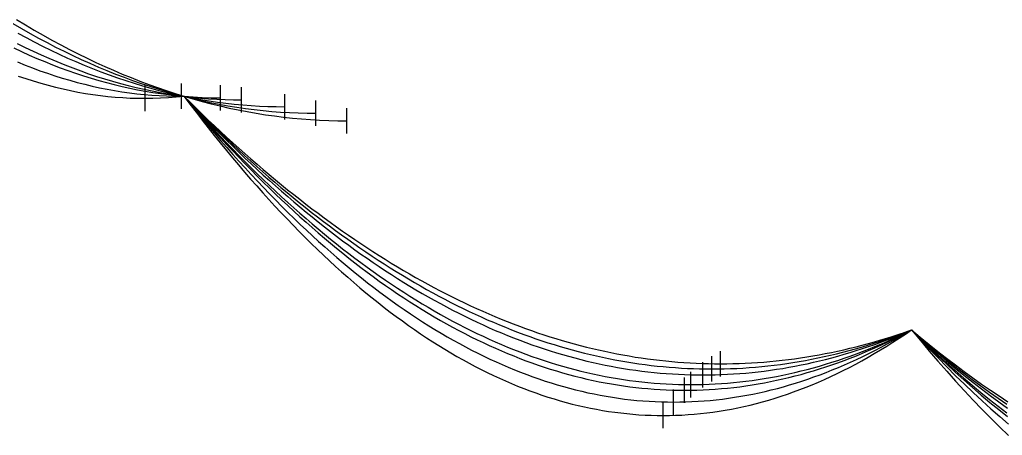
# Model space of a CAD drawing. Header units: metres. Extents: x -87 to 28195, y -4474 to 524.
# Drawn here: x 23273.3 to 23660.1, y -4404.6 to -4241 of the extents above; entities that cross this region are included whole.
import ezdxf

# ---------------------------------------------------------------- set-up
doc = ezdxf.new("R2010")
doc.units = ezdxf.units.M
for name, color, linetype in [('CATENARIES_-10_bare', 7, 'Continuous'), ('CATENARIES_-10_ICE', 7, 'Continuous'), ('CATENARIES_-19_bare', 7, 'Continuous'), ('CATENARIES_-19_HEAVY_ICE', 7, 'Continuous'), ('CATENARIES_0', 7, 'Continuous'), ('CATENARIES_0_ICE', 7, 'Continuous'), ('CATENARIES_50_theoretical', 7, 'Continuous')]:
    doc.layers.add(name, color=color, linetype=linetype)

msp = doc.modelspace()

# ---------------------------------------------------------------- linework, layer by layer
at = {"layer": 'CATENARIES_-10_bare'}
for p, q in [((23389.84, -4282.8), (23389.84, -4272.8)), ((23545.68, -4383.47), (23545.68, -4373.47))]:
    msp.add_line(p, q, dxfattribs=at)
for points in [[(23270.61, -4242.46, 0), (23273.98, -4244.43, 0), (23277.34, -4246.34, 0), (23280.71, -4248.2, 0), (23284.07, -4249.99, 0), (23287.44, -4251.73, 0), (23290.8, -4253.42, 0), (23294.17, -4255.05, 0), (23297.54, -4256.62, 0), (23300.9, -4258.14, 0), (23304.27, -4259.6, 0), (23307.63, -4261, 0), (23311, -4262.35, 0), (23314.36, -4263.64, 0), (23317.73, -4264.88, 0), (23321.09, -4266.05, 0), (23324.46, -4267.18, 0), (23327.82, -4268.24, 0), (23331.19, -4269.25, 0), (23334.55, -4270.2, 0), (23337.92, -4271.1, 0), (23341.38, -4271.96, 0), (23344.84, -4272.77, 0), (23348.3, -4273.51, 0), (23351.76, -4274.2, 0), (23355.23, -4274.82, 0), (23358.69, -4275.39, 0), (23362.15, -4275.89, 0), (23365.61, -4276.34, 0), (23369.07, -4276.73, 0), (23372.53, -4277.05, 0), (23375.99, -4277.32, 0), (23379.45, -4277.53, 0), (23382.91, -4277.68, 0), (23386.37, -4277.77, 0), (23389.84, -4277.8, 0)], [(23337.92, -4271.1, 0), (23340.31, -4273.56, 0), (23342.7, -4275.98, 0), (23345.08, -4278.38, 0), (23347.47, -4280.75, 0), (23349.86, -4283.1, 0), (23352.25, -4285.41, 0), (23354.64, -4287.7, 0), (23357.02, -4289.95, 0), (23359.41, -4292.18, 0), (23361.8, -4294.38, 0), (23364.19, -4296.55, 0), (23366.58, -4298.7, 0), (23368.96, -4300.81, 0), (23371.35, -4302.9, 0), (23373.74, -4304.95, 0), (23376.13, -4306.98, 0), (23378.52, -4308.98, 0), (23380.91, -4310.96, 0), (23383.29, -4312.9, 0), (23385.68, -4314.81, 0), (23388.07, -4316.7, 0), (23390.46, -4318.56, 0), (23392.85, -4320.39, 0), (23395.23, -4322.19, 0), (23397.62, -4323.97, 0), (23400.01, -4325.71, 0), (23402.4, -4327.43, 0), (23404.79, -4329.11, 0), (23407.17, -4330.77, 0), (23409.56, -4332.41, 0), (23411.95, -4334.01, 0), (23414.34, -4335.58, 0), (23416.73, -4337.13, 0), (23419.11, -4338.65, 0), (23421.5, -4340.14, 0), (23423.89, -4341.6, 0), (23426.28, -4343.03, 0), (23428.67, -4344.43, 0), (23431.05, -4345.81, 0), (23433.44, -4347.15, 0), (23435.83, -4348.47, 0), (23438.22, -4349.76, 0), (23440.61, -4351.03, 0), (23442.99, -4352.26, 0), (23445.38, -4353.46, 0), (23447.77, -4354.64, 0), (23450.16, -4355.79, 0), (23452.55, -4356.91, 0), (23454.93, -4358, 0), (23457.32, -4359.07, 0), (23459.71, -4360.1, 0), (23462.1, -4361.11, 0), (23464.49, -4362.08, 0), (23466.88, -4363.03, 0), (23469.26, -4363.96, 0), (23471.65, -4364.85, 0), (23474.04, -4365.71, 0), (23476.43, -4366.55, 0), (23478.82, -4367.36, 0), (23481.2, -4368.14, 0), (23483.59, -4368.89, 0), (23485.98, -4369.61, 0), (23488.37, -4370.31, 0), (23490.76, -4370.97, 0), (23493.14, -4371.61, 0), (23495.53, -4372.22, 0), (23497.92, -4372.8, 0), (23500.31, -4373.35, 0), (23502.7, -4373.88, 0), (23505.08, -4374.38, 0), (23507.47, -4374.84, 0), (23509.86, -4375.28, 0), (23512.25, -4375.69, 0), (23514.64, -4376.08, 0), (23517.02, -4376.43, 0), (23519.41, -4376.76, 0), (23521.8, -4377.05, 0), (23524.19, -4377.32, 0), (23526.58, -4377.56, 0), (23528.96, -4377.78, 0), (23531.35, -4377.96, 0), (23533.74, -4378.12, 0), (23536.13, -4378.24, 0), (23538.52, -4378.34, 0), (23540.9, -4378.41, 0), (23543.29, -4378.46, 0), (23545.68, -4378.47, 0), (23548.14, -4378.46, 0), (23550.6, -4378.41, 0), (23553.05, -4378.34, 0), (23555.51, -4378.23, 0), (23557.97, -4378.1, 0), (23560.43, -4377.93, 0), (23562.88, -4377.74, 0), (23565.34, -4377.51, 0), (23567.8, -4377.26, 0), (23570.26, -4376.97, 0), (23572.71, -4376.66, 0), (23575.17, -4376.31, 0), (23577.63, -4375.93, 0), (23580.09, -4375.53, 0), (23582.54, -4375.09, 0), (23585, -4374.63, 0), (23587.46, -4374.13, 0), (23589.92, -4373.61, 0), (23592.37, -4373.05, 0), (23594.83, -4372.47, 0), (23597.29, -4371.85, 0), (23599.75, -4371.21, 0), (23602.2, -4370.53, 0), (23604.66, -4369.83, 0), (23607.12, -4369.09, 0), (23609.58, -4368.32, 0), (23612.03, -4367.53, 0), (23614.49, -4366.7, 0), (23616.95, -4365.85, 0), (23619.41, -4364.96, 0), (23621.86, -4364.05, 0), (23624.32, -4363.1, 0)], [(23624.32, -4363.1, 0), (23627.73, -4366.07, 0), (23631.13, -4368.98, 0), (23634.54, -4371.82, 0), (23637.95, -4374.61, 0), (23641.35, -4377.33, 0), (23644.76, -4379.98, 0), (23648.17, -4382.58, 0), (23651.57, -4385.11, 0), (23654.98, -4387.58, 0), (23658.38, -4389.99, 0), (23661.79, -4392.33, 0)]]:
    msp.add_polyline3d(points, dxfattribs=at)
at = {"layer": 'CATENARIES_-10_ICE'}
for p, q in [((23360.64, -4277.57), (23360.64, -4267.57)), ((23537.38, -4389.65), (23537.38, -4379.65))]:
    msp.add_line(p, q, dxfattribs=at)
for points in [[(23272.29, -4250.31, 0), (23275.42, -4251.86, 0), (23278.54, -4253.35, 0), (23281.67, -4254.79, 0), (23284.79, -4256.17, 0), (23287.92, -4257.49, 0), (23291.04, -4258.76, 0), (23294.17, -4259.97, 0), (23297.29, -4261.13, 0), (23300.42, -4262.23, 0), (23303.54, -4263.28, 0), (23306.67, -4264.27, 0), (23309.79, -4265.2, 0), (23312.92, -4266.08, 0), (23316.04, -4266.9, 0), (23319.17, -4267.67, 0), (23322.29, -4268.38, 0), (23325.42, -4269.03, 0), (23328.54, -4269.63, 0), (23331.67, -4270.18, 0), (23334.79, -4270.67, 0), (23337.92, -4271.1, 0), (23341.17, -4271.49, 0), (23344.41, -4271.82, 0), (23347.66, -4272.09, 0), (23350.9, -4272.3, 0), (23354.15, -4272.45, 0), (23357.39, -4272.54, 0), (23360.64, -4272.57, 0)], [(23337.92, -4271.1, 0), (23340.32, -4273.82, 0), (23342.73, -4276.51, 0), (23345.13, -4279.17, 0), (23347.53, -4281.79, 0), (23349.94, -4284.38, 0), (23352.34, -4286.94, 0), (23354.74, -4289.46, 0), (23357.15, -4291.95, 0), (23359.55, -4294.41, 0), (23361.95, -4296.84, 0), (23364.35, -4299.23, 0), (23366.76, -4301.59, 0), (23369.16, -4303.91, 0), (23371.56, -4306.2, 0), (23373.97, -4308.46, 0), (23376.37, -4310.69, 0), (23378.77, -4312.88, 0), (23381.18, -4315.04, 0), (23383.58, -4317.17, 0), (23385.98, -4319.26, 0), (23388.39, -4321.32, 0), (23390.79, -4323.35, 0), (23393.19, -4325.34, 0), (23395.6, -4327.31, 0), (23398, -4329.23, 0), (23400.4, -4331.13, 0), (23402.81, -4332.99, 0), (23405.21, -4334.82, 0), (23407.61, -4336.62, 0), (23410.01, -4338.38, 0), (23412.42, -4340.11, 0), (23414.82, -4341.81, 0), (23417.22, -4343.47, 0), (23419.63, -4345.11, 0), (23422.03, -4346.7, 0), (23424.43, -4348.27, 0), (23426.84, -4349.8, 0), (23429.24, -4351.3, 0), (23431.64, -4352.77, 0), (23434.05, -4354.2, 0), (23436.45, -4355.6, 0), (23438.85, -4356.97, 0), (23441.26, -4358.3, 0), (23443.66, -4359.6, 0), (23446.06, -4360.87, 0), (23448.47, -4362.11, 0), (23450.87, -4363.31, 0), (23453.27, -4364.48, 0), (23455.67, -4365.62, 0), (23458.08, -4366.72, 0), (23460.48, -4367.79, 0), (23462.88, -4368.83, 0), (23465.29, -4369.83, 0), (23467.69, -4370.8, 0), (23470.09, -4371.74, 0), (23472.5, -4372.65, 0), (23474.9, -4373.52, 0), (23477.3, -4374.36, 0), (23479.71, -4375.17, 0), (23482.11, -4375.94, 0), (23484.51, -4376.68, 0), (23486.92, -4377.39, 0), (23489.32, -4378.07, 0), (23491.72, -4378.71, 0), (23494.12, -4379.32, 0), (23496.53, -4379.9, 0), (23498.93, -4380.44, 0), (23501.33, -4380.95, 0), (23503.74, -4381.43, 0), (23506.14, -4381.87, 0), (23508.54, -4382.28, 0), (23510.95, -4382.66, 0), (23513.35, -4383.01, 0), (23515.75, -4383.32, 0), (23518.16, -4383.6, 0), (23520.56, -4383.85, 0), (23522.96, -4384.06, 0), (23525.37, -4384.24, 0), (23527.77, -4384.39, 0), (23530.17, -4384.51, 0), (23532.58, -4384.59, 0), (23534.98, -4384.64, 0), (23537.38, -4384.65, 0), (23539.8, -4384.64, 0), (23542.21, -4384.59, 0), (23544.63, -4384.5, 0), (23547.04, -4384.39, 0), (23549.46, -4384.24, 0), (23551.87, -4384.06, 0), (23554.29, -4383.84, 0), (23556.7, -4383.59, 0), (23559.12, -4383.31, 0), (23561.53, -4382.99, 0), (23563.95, -4382.64, 0), (23566.36, -4382.26, 0), (23568.78, -4381.84, 0), (23571.19, -4381.39, 0), (23573.61, -4380.91, 0), (23576.02, -4380.4, 0), (23578.44, -4379.85, 0), (23580.85, -4379.27, 0), (23583.27, -4378.65, 0), (23585.68, -4378, 0), (23588.1, -4377.32, 0), (23590.51, -4376.61, 0), (23592.93, -4375.86, 0), (23595.34, -4375.08, 0), (23597.76, -4374.26, 0), (23600.17, -4373.41, 0), (23602.59, -4372.53, 0), (23605, -4371.62, 0), (23607.42, -4370.67, 0), (23609.83, -4369.69, 0), (23612.25, -4368.67, 0), (23614.66, -4367.62, 0), (23617.08, -4366.54, 0), (23619.49, -4365.43, 0), (23621.91, -4364.28, 0), (23624.32, -4363.1, 0)], [(23624.32, -4363.1, 0), (23627.73, -4366.41, 0), (23631.13, -4369.66, 0), (23634.54, -4372.83, 0), (23637.95, -4375.94, 0), (23641.35, -4378.98, 0), (23644.76, -4381.95, 0), (23648.17, -4384.85, 0), (23651.58, -4387.68, 0), (23654.98, -4390.44, 0), (23658.39, -4393.14, 0), (23661.8, -4395.77, 0)]]:
    msp.add_polyline3d(points, dxfattribs=at)
at = {"layer": 'CATENARIES_-19_bare'}
for p, q in [((23402.02, -4285.79), (23402.02, -4275.79)), ((23549.14, -4381.43), (23549.14, -4371.43))]:
    msp.add_line(p, q, dxfattribs=at)
for points in [[(23272.08, -4240.95, 0), (23275.54, -4243.05, 0), (23279.01, -4245.09, 0), (23282.47, -4247.07, 0), (23285.94, -4249, 0), (23289.41, -4250.87, 0), (23292.87, -4252.68, 0), (23296.34, -4254.44, 0), (23299.8, -4256.14, 0), (23303.27, -4257.78, 0), (23306.73, -4259.37, 0), (23310.2, -4260.9, 0), (23313.66, -4262.37, 0), (23317.13, -4263.79, 0), (23320.59, -4265.15, 0), (23324.06, -4266.45, 0), (23327.52, -4267.7, 0), (23330.99, -4268.89, 0), (23334.45, -4270.02, 0), (23337.92, -4271.1, 0), (23341.48, -4272.15, 0), (23345.04, -4273.13, 0), (23348.6, -4274.06, 0), (23352.16, -4274.93, 0), (23355.73, -4275.74, 0), (23359.29, -4276.49, 0), (23362.85, -4277.17, 0), (23366.41, -4277.8, 0), (23369.97, -4278.37, 0), (23373.53, -4278.88, 0), (23377.09, -4279.33, 0), (23380.65, -4279.72, 0), (23384.21, -4280.05, 0), (23387.78, -4280.31, 0), (23391.34, -4280.52, 0), (23394.9, -4280.67, 0), (23398.46, -4280.76, 0), (23402.02, -4280.79, 0)], [(23337.92, -4271.1, 0), (23340.32, -4273.48, 0), (23342.72, -4275.84, 0), (23345.12, -4278.16, 0), (23347.52, -4280.47, 0), (23349.92, -4282.74, 0), (23352.32, -4284.98, 0), (23354.72, -4287.2, 0), (23357.12, -4289.39, 0), (23359.52, -4291.56, 0), (23361.92, -4293.69, 0), (23364.32, -4295.8, 0), (23366.72, -4297.88, 0), (23369.12, -4299.94, 0), (23371.52, -4301.97, 0), (23373.92, -4303.97, 0), (23376.32, -4305.94, 0), (23378.72, -4307.89, 0), (23381.13, -4309.8, 0), (23383.53, -4311.69, 0), (23385.93, -4313.56, 0), (23388.33, -4315.4, 0), (23390.73, -4317.2, 0), (23393.13, -4318.99, 0), (23395.53, -4320.74, 0), (23397.93, -4322.47, 0), (23400.33, -4324.17, 0), (23402.73, -4325.84, 0), (23405.13, -4327.49, 0), (23407.53, -4329.11, 0), (23409.93, -4330.7, 0), (23412.33, -4332.26, 0), (23414.73, -4333.8, 0), (23417.13, -4335.31, 0), (23419.53, -4336.79, 0), (23421.93, -4338.25, 0), (23424.33, -4339.67, 0), (23426.73, -4341.07, 0), (23429.13, -4342.45, 0), (23431.53, -4343.79, 0), (23433.93, -4345.11, 0), (23436.33, -4346.4, 0), (23438.73, -4347.67, 0), (23441.13, -4348.91, 0), (23443.53, -4350.12, 0), (23445.93, -4351.3, 0), (23448.33, -4352.45, 0), (23450.73, -4353.58, 0), (23453.13, -4354.68, 0), (23455.53, -4355.76, 0), (23457.93, -4356.8, 0), (23460.33, -4357.82, 0), (23462.73, -4358.82, 0), (23465.13, -4359.78, 0), (23467.54, -4360.72, 0), (23469.94, -4361.63, 0), (23472.34, -4362.51, 0), (23474.74, -4363.37, 0), (23477.14, -4364.2, 0), (23479.54, -4365, 0), (23481.94, -4365.78, 0), (23484.34, -4366.52, 0), (23486.74, -4367.24, 0), (23489.14, -4367.94, 0), (23491.54, -4368.6, 0), (23493.94, -4369.24, 0), (23496.34, -4369.85, 0), (23498.74, -4370.44, 0), (23501.14, -4371, 0), (23503.54, -4371.53, 0), (23505.94, -4372.03, 0), (23508.34, -4372.5, 0), (23510.74, -4372.95, 0), (23513.14, -4373.37, 0), (23515.54, -4373.77, 0), (23517.94, -4374.14, 0), (23520.34, -4374.48, 0), (23522.74, -4374.79, 0), (23525.14, -4375.07, 0), (23527.54, -4375.33, 0), (23529.94, -4375.56, 0), (23532.34, -4375.77, 0), (23534.74, -4375.94, 0), (23537.14, -4376.09, 0), (23539.54, -4376.22, 0), (23541.94, -4376.31, 0), (23544.34, -4376.38, 0), (23546.74, -4376.42, 0), (23549.14, -4376.43, 0), (23551.57, -4376.42, 0), (23553.99, -4376.38, 0), (23556.42, -4376.31, 0), (23558.84, -4376.21, 0), (23561.27, -4376.09, 0), (23563.69, -4375.93, 0), (23566.12, -4375.75, 0), (23568.54, -4375.54, 0), (23570.97, -4375.31, 0), (23573.39, -4375.05, 0), (23575.82, -4374.75, 0), (23578.24, -4374.43, 0), (23580.67, -4374.09, 0), (23583.09, -4373.71, 0), (23585.52, -4373.31, 0), (23587.94, -4372.88, 0), (23590.37, -4372.42, 0), (23592.79, -4371.94, 0), (23595.22, -4371.42, 0), (23597.64, -4370.88, 0), (23600.07, -4370.31, 0), (23602.49, -4369.72, 0), (23604.92, -4369.09, 0), (23607.34, -4368.44, 0), (23609.77, -4367.76, 0), (23612.19, -4367.05, 0), (23614.62, -4366.32, 0), (23617.04, -4365.56, 0), (23619.47, -4364.76, 0), (23621.89, -4363.95, 0), (23624.32, -4363.1, 0)], [(23624.32, -4363.1, 0), (23627.77, -4365.98, 0), (23631.22, -4368.8, 0), (23634.67, -4371.56, 0), (23638.12, -4374.25, 0), (23641.56, -4376.88, 0), (23645.01, -4379.45, 0), (23648.46, -4381.96, 0), (23651.91, -4384.41, 0), (23655.36, -4386.79, 0), (23658.81, -4389.11, 0), (23662.26, -4391.37, 0)]]:
    msp.add_polyline3d(points, dxfattribs=at)
at = {"layer": 'CATENARIES_-19_HEAVY_ICE'}
for p, q in [((23336.99, -4276.1), (23336.99, -4266.1)), ((23530.66, -4396.5), (23530.66, -4386.5))]:
    msp.add_line(p, q, dxfattribs=at)
for points in [[(23272.46, -4257.62, 0), (23275.39, -4258.82, 0), (23278.32, -4259.96, 0), (23281.26, -4261.05, 0), (23284.19, -4262.08, 0), (23287.13, -4263.05, 0), (23290.06, -4263.97, 0), (23292.99, -4264.84, 0), (23295.93, -4265.64, 0), (23298.86, -4266.4, 0), (23301.79, -4267.09, 0), (23304.73, -4267.73, 0), (23307.66, -4268.32, 0), (23310.59, -4268.85, 0), (23313.53, -4269.32, 0), (23316.46, -4269.74, 0), (23319.39, -4270.1, 0), (23322.33, -4270.41, 0), (23325.26, -4270.66, 0), (23328.19, -4270.85, 0), (23331.13, -4270.99, 0), (23334.06, -4271.07, 0), (23336.99, -4271.1, 0), (23337.92, -4271.1, 0)], [(23337.92, -4271.1, 0), (23340.33, -4274.1, 0), (23342.74, -4277.05, 0), (23345.15, -4279.97, 0), (23347.56, -4282.85, 0), (23349.97, -4285.7, 0), (23352.38, -4288.5, 0), (23354.78, -4291.27, 0), (23357.19, -4294, 0), (23359.6, -4296.69, 0), (23362.01, -4299.35, 0), (23364.42, -4301.96, 0), (23366.83, -4304.54, 0), (23369.24, -4307.08, 0), (23371.65, -4309.59, 0), (23374.06, -4312.05, 0), (23376.47, -4314.48, 0), (23378.88, -4316.87, 0), (23381.29, -4319.22, 0), (23383.7, -4321.54, 0), (23386.11, -4323.81, 0), (23388.51, -4326.05, 0), (23390.92, -4328.26, 0), (23393.33, -4330.42, 0), (23395.74, -4332.54, 0), (23398.15, -4334.63, 0), (23400.56, -4336.68, 0), (23402.97, -4338.7, 0), (23405.38, -4340.67, 0), (23407.79, -4342.61, 0), (23410.2, -4344.51, 0), (23412.61, -4346.37, 0), (23415.02, -4348.19, 0), (23417.43, -4349.98, 0), (23419.83, -4351.73, 0), (23422.24, -4353.44, 0), (23424.65, -4355.11, 0), (23427.06, -4356.75, 0), (23429.47, -4358.35, 0), (23431.88, -4359.91, 0), (23434.29, -4361.43, 0), (23436.7, -4362.92, 0), (23439.11, -4364.36, 0), (23441.52, -4365.77, 0), (23443.93, -4367.15, 0), (23446.34, -4368.48, 0), (23448.75, -4369.78, 0), (23451.15, -4371.04, 0), (23453.56, -4372.26, 0), (23455.97, -4373.44, 0), (23458.38, -4374.59, 0), (23460.79, -4375.7, 0), (23463.2, -4376.77, 0), (23465.61, -4377.8, 0), (23468.02, -4378.8, 0), (23470.43, -4379.76, 0), (23472.84, -4380.68, 0), (23475.25, -4381.56, 0), (23477.66, -4382.41, 0), (23480.07, -4383.22, 0), (23482.48, -4383.99, 0), (23484.88, -4384.72, 0), (23487.29, -4385.42, 0), (23489.7, -4386.07, 0), (23492.11, -4386.69, 0), (23494.52, -4387.28, 0), (23496.93, -4387.82, 0), (23499.34, -4388.33, 0), (23501.75, -4388.8, 0), (23504.16, -4389.23, 0), (23506.57, -4389.62, 0), (23508.98, -4389.98, 0), (23511.39, -4390.3, 0), (23513.8, -4390.58, 0), (23516.2, -4390.83, 0), (23518.61, -4391.03, 0), (23521.02, -4391.2, 0), (23523.43, -4391.33, 0), (23525.84, -4391.43, 0), (23528.25, -4391.48, 0), (23530.66, -4391.5, 0), (23533.06, -4391.48, 0), (23535.46, -4391.43, 0), (23537.86, -4391.34, 0), (23540.27, -4391.2, 0), (23542.67, -4391.04, 0), (23545.07, -4390.83, 0), (23547.47, -4390.59, 0), (23549.87, -4390.31, 0), (23552.27, -4389.99, 0), (23554.68, -4389.64, 0), (23557.08, -4389.24, 0), (23559.48, -4388.81, 0), (23561.88, -4388.35, 0), (23564.28, -4387.84, 0), (23566.68, -4387.3, 0), (23569.08, -4386.72, 0), (23571.49, -4386.11, 0), (23573.89, -4385.45, 0), (23576.29, -4384.76, 0), (23578.69, -4384.04, 0), (23581.09, -4383.27, 0), (23583.49, -4382.47, 0), (23585.9, -4381.63, 0), (23588.3, -4380.75, 0), (23590.7, -4379.83, 0), (23593.1, -4378.88, 0), (23595.5, -4377.89, 0), (23597.9, -4376.86, 0), (23600.3, -4375.8, 0), (23602.71, -4374.7, 0), (23605.11, -4373.56, 0), (23607.51, -4372.38, 0), (23609.91, -4371.17, 0), (23612.31, -4369.92, 0), (23614.71, -4368.63, 0), (23617.12, -4367.3, 0), (23619.52, -4365.94, 0), (23621.92, -4364.54, 0), (23624.32, -4363.1, 0)], [(23624.32, -4363.1, 0), (23627.79, -4366.86, 0), (23631.26, -4370.54, 0), (23634.74, -4374.15, 0), (23638.21, -4377.68, 0), (23641.68, -4381.13, 0), (23645.15, -4384.5, 0), (23648.62, -4387.79, 0), (23652.1, -4391.01, 0), (23655.57, -4394.15, 0), (23659.04, -4397.21, 0), (23662.51, -4400.2, 0)]]:
    msp.add_polyline3d(points, dxfattribs=at)
at = {"layer": 'CATENARIES_0'}
for p, q in [((23377.58, -4280.23), (23377.58, -4270.23)), ((23542.2, -4385.82), (23542.2, -4375.82))]:
    msp.add_line(p, q, dxfattribs=at)
for points in [[(23272.5, -4246.22, 0), (23275.77, -4248, 0), (23279.04, -4249.72, 0), (23282.31, -4251.39, 0), (23285.58, -4253, 0), (23288.85, -4254.55, 0), (23292.13, -4256.05, 0), (23295.4, -4257.49, 0), (23298.67, -4258.87, 0), (23301.94, -4260.2, 0), (23305.21, -4261.47, 0), (23308.48, -4262.69, 0), (23311.75, -4263.85, 0), (23315.02, -4264.95, 0), (23318.29, -4266, 0), (23321.56, -4266.99, 0), (23324.84, -4267.92, 0), (23328.11, -4268.8, 0), (23331.38, -4269.62, 0), (23334.65, -4270.39, 0), (23337.92, -4271.1, 0), (23341.22, -4271.76, 0), (23344.53, -4272.36, 0), (23347.83, -4272.91, 0), (23351.14, -4273.4, 0), (23354.44, -4273.83, 0), (23357.75, -4274.2, 0), (23361.05, -4274.51, 0), (23364.36, -4274.77, 0), (23367.66, -4274.97, 0), (23370.97, -4275.12, 0), (23374.27, -4275.2, 0), (23377.58, -4275.23, 0)], [(23337.92, -4271.1, 0), (23340.32, -4273.67, 0), (23342.73, -4276.21, 0), (23345.13, -4278.71, 0), (23347.53, -4281.19, 0), (23349.94, -4283.64, 0), (23352.34, -4286.06, 0), (23354.74, -4288.44, 0), (23357.15, -4290.8, 0), (23359.55, -4293.12, 0), (23361.95, -4295.42, 0), (23364.36, -4297.68, 0), (23366.76, -4299.91, 0), (23369.16, -4302.12, 0), (23371.57, -4304.29, 0), (23373.97, -4306.43, 0), (23376.37, -4308.54, 0), (23378.78, -4310.62, 0), (23381.18, -4312.67, 0), (23383.58, -4314.69, 0), (23385.99, -4316.68, 0), (23388.39, -4318.64, 0), (23390.79, -4320.57, 0), (23393.19, -4322.47, 0), (23395.6, -4324.34, 0), (23398, -4326.18, 0), (23400.4, -4327.98, 0), (23402.81, -4329.76, 0), (23405.21, -4331.51, 0), (23407.61, -4333.22, 0), (23410.02, -4334.91, 0), (23412.42, -4336.56, 0), (23414.82, -4338.19, 0), (23417.23, -4339.78, 0), (23419.63, -4341.34, 0), (23422.03, -4342.88, 0), (23424.44, -4344.38, 0), (23426.84, -4345.85, 0), (23429.24, -4347.3, 0), (23431.65, -4348.71, 0), (23434.05, -4350.09, 0), (23436.45, -4351.44, 0), (23438.86, -4352.76, 0), (23441.26, -4354.05, 0), (23443.66, -4355.31, 0), (23446.07, -4356.54, 0), (23448.47, -4357.74, 0), (23450.87, -4358.91, 0), (23453.28, -4360.05, 0), (23455.68, -4361.15, 0), (23458.08, -4362.23, 0), (23460.49, -4363.28, 0), (23462.89, -4364.29, 0), (23465.29, -4365.28, 0), (23467.7, -4366.24, 0), (23470.1, -4367.16, 0), (23472.5, -4368.06, 0), (23474.91, -4368.92, 0), (23477.31, -4369.76, 0), (23479.71, -4370.56, 0), (23482.12, -4371.34, 0), (23484.52, -4372.08, 0), (23486.92, -4372.79, 0), (23489.32, -4373.48, 0), (23491.73, -4374.13, 0), (23494.13, -4374.75, 0), (23496.53, -4375.34, 0), (23498.94, -4375.9, 0), (23501.34, -4376.43, 0), (23503.74, -4376.93, 0), (23506.15, -4377.4, 0), (23508.55, -4377.84, 0), (23510.95, -4378.25, 0), (23513.36, -4378.63, 0), (23515.76, -4378.98, 0), (23518.16, -4379.3, 0), (23520.57, -4379.59, 0), (23522.97, -4379.85, 0), (23525.37, -4380.08, 0), (23527.78, -4380.27, 0), (23530.18, -4380.44, 0), (23532.58, -4380.58, 0), (23534.99, -4380.68, 0), (23537.39, -4380.76, 0), (23539.79, -4380.8, 0), (23542.2, -4380.82, 0), (23544.61, -4380.8, 0), (23547.03, -4380.76, 0), (23549.44, -4380.68, 0), (23551.86, -4380.57, 0), (23554.27, -4380.44, 0), (23556.69, -4380.27, 0), (23559.1, -4380.07, 0), (23561.52, -4379.84, 0), (23563.94, -4379.58, 0), (23566.35, -4379.29, 0), (23568.77, -4378.96, 0), (23571.18, -4378.61, 0), (23573.6, -4378.23, 0), (23576.01, -4377.81, 0), (23578.43, -4377.37, 0), (23580.84, -4376.9, 0), (23583.26, -4376.39, 0), (23585.67, -4375.85, 0), (23588.09, -4375.29, 0), (23590.5, -4374.69, 0), (23592.92, -4374.06, 0), (23595.34, -4373.4, 0), (23597.75, -4372.71, 0), (23600.17, -4371.99, 0), (23602.58, -4371.24, 0), (23605, -4370.46, 0), (23607.41, -4369.65, 0), (23609.83, -4368.8, 0), (23612.24, -4367.93, 0), (23614.66, -4367.02, 0), (23617.07, -4366.09, 0), (23619.49, -4365.12, 0), (23621.9, -4364.13, 0), (23624.32, -4363.1, 0)], [(23624.32, -4363.1, 0), (23627.76, -4366.24, 0), (23631.19, -4369.3, 0), (23634.63, -4372.31, 0), (23638.07, -4375.24, 0), (23641.5, -4378.11, 0), (23644.94, -4380.92, 0), (23648.38, -4383.66, 0), (23651.81, -4386.33, 0), (23655.25, -4388.94, 0), (23658.69, -4391.48, 0), (23662.12, -4393.95, 0)]]:
    msp.add_polyline3d(points, dxfattribs=at)
at = {"layer": 'CATENARIES_0_ICE'}
for p, q in [((23352.27, -4276.71), (23352.27, -4266.71)), ((23535, -4391.85), (23535, -4381.85))]:
    msp.add_line(p, q, dxfattribs=at)
for points in [[(23270.96, -4252.03, 0), (23274.01, -4253.48, 0), (23277.05, -4254.87, 0), (23280.09, -4256.2, 0), (23283.14, -4257.48, 0), (23286.18, -4258.71, 0), (23289.22, -4259.88, 0), (23292.27, -4260.99, 0), (23295.31, -4262.05, 0), (23298.35, -4263.06, 0), (23301.4, -4264.01, 0), (23304.44, -4264.9, 0), (23307.49, -4265.74, 0), (23310.53, -4266.53, 0), (23313.57, -4267.25, 0), (23316.62, -4267.93, 0), (23319.66, -4268.55, 0), (23322.7, -4269.11, 0), (23325.75, -4269.62, 0), (23328.79, -4270.07, 0), (23331.83, -4270.47, 0), (23334.88, -4270.81, 0), (23337.92, -4271.1, 0), (23341.51, -4271.37, 0), (23345.1, -4271.56, 0), (23348.69, -4271.67, 0), (23352.27, -4271.71, 0)], [(23337.92, -4271.1, 0), (23340.32, -4273.91, 0), (23342.73, -4276.68, 0), (23345.13, -4279.42, 0), (23347.53, -4282.13, 0), (23349.94, -4284.8, 0), (23352.34, -4287.44, 0), (23354.74, -4290.04, 0), (23357.15, -4292.6, 0), (23359.55, -4295.14, 0), (23361.95, -4297.63, 0), (23364.36, -4300.1, 0), (23366.76, -4302.53, 0), (23369.16, -4304.92, 0), (23371.57, -4307.28, 0), (23373.97, -4309.6, 0), (23376.38, -4311.89, 0), (23378.78, -4314.15, 0), (23381.18, -4316.37, 0), (23383.59, -4318.56, 0), (23385.99, -4320.71, 0), (23388.39, -4322.83, 0), (23390.8, -4324.91, 0), (23393.2, -4326.96, 0), (23395.6, -4328.97, 0), (23398.01, -4330.95, 0), (23400.41, -4332.9, 0), (23402.81, -4334.81, 0), (23405.22, -4336.69, 0), (23407.62, -4338.53, 0), (23410.02, -4340.33, 0), (23412.43, -4342.11, 0), (23414.83, -4343.85, 0), (23417.23, -4345.55, 0), (23419.64, -4347.22, 0), (23422.04, -4348.85, 0), (23424.44, -4350.45, 0), (23426.85, -4352.02, 0), (23429.25, -4353.55, 0), (23431.65, -4355.05, 0), (23434.06, -4356.51, 0), (23436.46, -4357.94, 0), (23438.87, -4359.33, 0), (23441.27, -4360.69, 0), (23443.67, -4362.02, 0), (23446.08, -4363.31, 0), (23448.48, -4364.56, 0), (23450.88, -4365.78, 0), (23453.29, -4366.97, 0), (23455.69, -4368.12, 0), (23458.09, -4369.24, 0), (23460.5, -4370.32, 0), (23462.9, -4371.37, 0), (23465.3, -4372.39, 0), (23467.71, -4373.37, 0), (23470.11, -4374.31, 0), (23472.51, -4375.23, 0), (23474.92, -4376.1, 0), (23477.32, -4376.95, 0), (23479.72, -4377.75, 0), (23482.13, -4378.53, 0), (23484.53, -4379.27, 0), (23486.93, -4379.97, 0), (23489.34, -4380.64, 0), (23491.74, -4381.28, 0), (23494.14, -4381.88, 0), (23496.55, -4382.45, 0), (23498.95, -4382.98, 0), (23501.36, -4383.48, 0), (23503.76, -4383.95, 0), (23506.16, -4384.38, 0), (23508.57, -4384.77, 0), (23510.97, -4385.13, 0), (23513.37, -4385.46, 0), (23515.78, -4385.75, 0), (23518.18, -4386.01, 0), (23520.58, -4386.23, 0), (23522.99, -4386.42, 0), (23525.39, -4386.58, 0), (23527.79, -4386.7, 0), (23530.2, -4386.78, 0), (23532.6, -4386.83, 0), (23535, -4386.85, 0), (23537.42, -4386.83, 0), (23539.83, -4386.78, 0), (23542.25, -4386.7, 0), (23544.66, -4386.57, 0), (23547.07, -4386.42, 0), (23549.49, -4386.23, 0), (23551.9, -4386, 0), (23554.32, -4385.74, 0), (23556.73, -4385.45, 0), (23559.14, -4385.12, 0), (23561.56, -4384.75, 0), (23563.97, -4384.35, 0), (23566.39, -4383.92, 0), (23568.8, -4383.45, 0), (23571.21, -4382.95, 0), (23573.63, -4382.41, 0), (23576.04, -4381.84, 0), (23578.45, -4381.23, 0), (23580.87, -4380.59, 0), (23583.28, -4379.91, 0), (23585.7, -4379.2, 0), (23588.11, -4378.46, 0), (23590.52, -4377.67, 0), (23592.94, -4376.86, 0), (23595.35, -4376.01, 0), (23597.77, -4375.12, 0), (23600.18, -4374.21, 0), (23602.59, -4373.25, 0), (23605.01, -4372.26, 0), (23607.42, -4371.24, 0), (23609.84, -4370.18, 0), (23612.25, -4369.09, 0), (23614.66, -4367.96, 0), (23617.08, -4366.8, 0), (23619.49, -4365.6, 0), (23621.91, -4364.37, 0), (23624.32, -4363.1, 0)], [(23624.32, -4363.1, 0), (23627.75, -4366.56, 0), (23631.18, -4369.94, 0), (23634.61, -4373.26, 0), (23638.04, -4376.5, 0), (23641.47, -4379.67, 0), (23644.9, -4382.77, 0), (23648.33, -4385.8, 0), (23651.76, -4388.76, 0), (23655.18, -4391.65, 0), (23658.61, -4394.46, 0), (23662.04, -4397.2, 0)]]:
    msp.add_polyline3d(points, dxfattribs=at)
at = {"layer": 'CATENARIES_50_theoretical'}
for p, q in [((23322.65, -4276.92), (23322.65, -4266.92)), ((23526.58, -4401.8), (23526.58, -4391.8))]:
    msp.add_line(p, q, dxfattribs=at)
for points in [[(23272.74, -4263.14, 0), (23275.67, -4264.14, 0), (23278.61, -4265.08, 0), (23281.54, -4265.96, 0), (23284.48, -4266.78, 0), (23287.42, -4267.54, 0), (23290.35, -4268.24, 0), (23293.29, -4268.88, 0), (23296.23, -4269.46, 0), (23299.16, -4269.98, 0), (23302.1, -4270.43, 0), (23305.03, -4270.83, 0), (23307.97, -4271.16, 0), (23310.91, -4271.44, 0), (23313.84, -4271.65, 0), (23316.78, -4271.8, 0), (23319.72, -4271.89, 0), (23322.65, -4271.92, 0), (23325.71, -4271.89, 0), (23328.76, -4271.79, 0), (23331.81, -4271.63, 0), (23334.87, -4271.4, 0), (23337.92, -4271.1, 0)], [(23337.92, -4271.1, 0), (23340.31, -4274.27, 0), (23342.7, -4277.39, 0), (23345.08, -4280.48, 0), (23347.47, -4283.52, 0), (23349.86, -4286.53, 0), (23352.25, -4289.49, 0), (23354.64, -4292.41, 0), (23357.03, -4295.3, 0), (23359.41, -4298.14, 0), (23361.8, -4300.94, 0), (23364.19, -4303.7, 0), (23366.58, -4306.42, 0), (23368.97, -4309.1, 0), (23371.35, -4311.74, 0), (23373.74, -4314.34, 0), (23376.13, -4316.9, 0), (23378.52, -4319.42, 0), (23380.91, -4321.9, 0), (23383.3, -4324.34, 0), (23385.68, -4326.73, 0), (23388.07, -4329.09, 0), (23390.46, -4331.41, 0), (23392.85, -4333.68, 0), (23395.24, -4335.92, 0), (23397.62, -4338.11, 0), (23400.01, -4340.27, 0), (23402.4, -4342.38, 0), (23404.79, -4344.46, 0), (23407.18, -4346.49, 0), (23409.56, -4348.48, 0), (23411.95, -4350.44, 0), (23414.34, -4352.35, 0), (23416.73, -4354.22, 0), (23419.12, -4356.05, 0), (23421.51, -4357.84, 0), (23423.89, -4359.59, 0), (23426.28, -4361.31, 0), (23428.67, -4362.98, 0), (23431.06, -4364.61, 0), (23433.45, -4366.2, 0), (23435.83, -4367.75, 0), (23438.22, -4369.26, 0), (23440.61, -4370.72, 0), (23443, -4372.15, 0), (23445.39, -4373.54, 0), (23447.78, -4374.89, 0), (23450.16, -4376.2, 0), (23452.55, -4377.46, 0), (23454.94, -4378.69, 0), (23457.33, -4379.88, 0), (23459.72, -4381.03, 0), (23462.1, -4382.13, 0), (23464.49, -4383.2, 0), (23466.88, -4384.22, 0), (23469.27, -4385.21, 0), (23471.66, -4386.16, 0), (23474.05, -4387.06, 0), (23476.43, -4387.93, 0), (23478.82, -4388.75, 0), (23481.21, -4389.53, 0), (23483.6, -4390.28, 0), (23485.99, -4390.98, 0), (23488.37, -4391.65, 0), (23490.76, -4392.27, 0), (23493.15, -4392.85, 0), (23495.54, -4393.4, 0), (23497.93, -4393.9, 0), (23500.32, -4394.36, 0), (23502.7, -4394.78, 0), (23505.09, -4395.17, 0), (23507.48, -4395.51, 0), (23509.87, -4395.81, 0), (23512.26, -4396.07, 0), (23514.64, -4396.29, 0), (23517.03, -4396.47, 0), (23519.42, -4396.61, 0), (23521.81, -4396.71, 0), (23524.2, -4396.78, 0), (23526.58, -4396.8, 0), (23529.03, -4396.77, 0), (23531.47, -4396.71, 0), (23533.92, -4396.61, 0), (23536.36, -4396.46, 0), (23538.8, -4396.27, 0), (23541.25, -4396.04, 0), (23543.69, -4395.76, 0), (23546.13, -4395.45, 0), (23548.58, -4395.09, 0), (23551.02, -4394.69, 0), (23553.46, -4394.25, 0), (23555.91, -4393.76, 0), (23558.35, -4393.24, 0), (23560.79, -4392.67, 0), (23563.24, -4392.06, 0), (23565.68, -4391.41, 0), (23568.12, -4390.71, 0), (23570.57, -4389.97, 0), (23573.01, -4389.2, 0), (23575.45, -4388.37, 0), (23577.9, -4387.51, 0), (23580.34, -4386.61, 0), (23582.78, -4385.66, 0), (23585.23, -4384.67, 0), (23587.67, -4383.64, 0), (23590.11, -4382.56, 0), (23592.56, -4381.45, 0), (23595, -4380.29, 0), (23597.44, -4379.09, 0), (23599.89, -4377.84, 0), (23602.33, -4376.56, 0), (23604.77, -4375.23, 0), (23607.22, -4373.86, 0), (23609.66, -4372.45, 0), (23612.1, -4371, 0), (23614.55, -4369.5, 0), (23616.99, -4367.97, 0), (23619.43, -4366.39, 0), (23621.88, -4364.76, 0), (23624.32, -4363.1, 0)], [(23624.32, -4363.1, 0), (23627.78, -4367.3, 0), (23631.25, -4371.41, 0), (23634.71, -4375.44, 0), (23638.18, -4379.39, 0), (23641.64, -4383.25, 0), (23645.11, -4387.02, 0), (23648.57, -4390.71, 0), (23652.03, -4394.31, 0), (23655.5, -4397.83, 0), (23658.96, -4401.26, 0), (23662.43, -4404.61, 0)]]:
    msp.add_polyline3d(points, dxfattribs=at)

doc.saveas('drawing.dxf')
